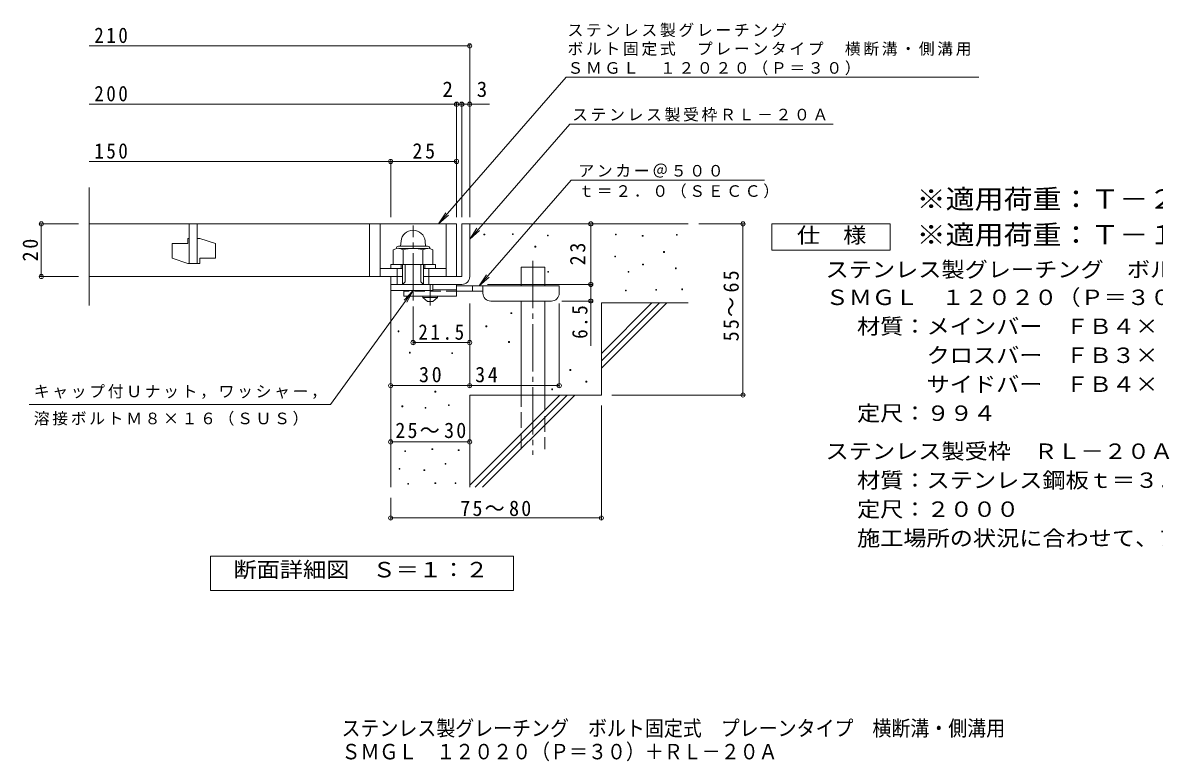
# Model space of a CAD drawing. Units: millimetres, scale not verified. Extents: x -293 to 352, y -274 to 233.
# Drawn here: x -293 to 136.7, y -274.1 to 6.4 of the extents above; entities that cross this region are included whole.
import ezdxf
from ezdxf.enums import TextEntityAlignment as Align

# ---------------------------------------------------------------- set-up
doc = ezdxf.new("R2010")
doc.units = ezdxf.units.MM
doc.header["$LTSCALE"] = 2
doc.header["$PDMODE"] = 32
doc.header["$PDSIZE"] = 1.6
for name, pattern in [('CHAIN1', [8, 5, -1, 1, -1]), ('CHAIN2', [12, 9, -1, 1, -1]), ('DASHED2', [3, 2, -1]), ('DASHED3', [4, 3, -1])]:
    doc.linetypes.add(name, pattern=pattern)
for name, color, linetype, lineweight in [('D-0', 7, 'Continuous', 9), ('D-1', 2, 'Continuous', 9), ('D-2', 3, 'Continuous', 9), ('D-4', 7, 'Continuous', 9), ('D-5', 7, 'Continuous', 9), ('D-6', 6, 'Continuous', 9), ('D-9', 4, 'Continuous', 9)]:
    doc.layers.add(name, color=color, linetype=linetype, lineweight=lineweight)
doc.layers.add('F-5_F-5ﾚｲﾔ', color=2, linetype='Continuous')
doc.styles.add('ＭＳ ゴシック', font='')
doc.styles.get('ＭＳ ゴシック').set_extended_font_data('MS Gothic')

msp = doc.modelspace()

# ---------------------------------------------------------------- linework, layer by layer
at = {"layer": 'D-0', "color": 2}
for p, q in [((-149.335, -76.572), (-149.502, -78.487)), ((-140.17, -76.572), (-140.002, -78.487)), ((-152.258, -79.854), (-152.258, -85.373)), ((-150.252, -78.487), (-139.252, -78.487)), ((-150.182, -79.273), (-139.267, -79.273)), ((-148.505, -79.854), (-148.505, -85.373)), ((-141, -79.854), (-141, -85.373)), ((-137.247, -79.854), (-137.247, -85.373)), ((-152.258, -85.373), (-137.247, -85.373))]:
    msp.add_line(p, q, dxfattribs=at)
at = {"layer": 'D-0'}
for points in [[(-117.827, -74.163), (-117.827, -73.863), (-117.527, -73.863), (-117.527, -74.163)], [(-106.999, -74.027), (-106.999, -73.727), (-106.699, -73.727), (-106.699, -74.027)], [(-93.735, -74.569), (-93.735, -74.269), (-93.435, -74.269), (-93.435, -74.569)], [(-67.883, -74.163), (-67.883, -73.863), (-67.583, -73.863), (-67.583, -74.163)], [(-57.732, -74.704), (-57.732, -74.404), (-57.432, -74.404), (-57.432, -74.704)], [(-44.739, -74.298), (-44.739, -73.998), (-44.438, -73.998), (-44.438, -74.298)], [(-98.472, -78.765), (-98.472, -78.465), (-98.172, -78.465), (-98.172, -78.765)], [(-49.611, -80.795), (-49.611, -80.495), (-49.311, -80.495), (-49.311, -80.795)], [(-68.154, -82.554), (-68.154, -82.254), (-67.854, -82.254), (-67.854, -82.554)], [(-57.597, -85.532), (-57.597, -85.232), (-57.297, -85.232), (-57.297, -85.532)], [(-93.6, -88.375), (-93.6, -88.074), (-93.3, -88.074), (-93.3, -88.375)], [(-63.146, -88.375), (-63.146, -88.074), (-62.846, -88.074), (-62.846, -88.375)], [(-45.145, -87.021), (-45.145, -86.721), (-44.845, -86.721), (-44.845, -87.021)], [(-64.093, -95.413), (-64.093, -95.113), (-63.793, -95.113), (-63.793, -95.413)], [(-52.589, -95.142), (-52.589, -94.842), (-52.289, -94.842), (-52.289, -95.142)], [(-42.708, -95.007), (-42.708, -94.707), (-42.408, -94.707), (-42.408, -95.007)], [(-107.579, -104.04), (-107.579, -103.739), (-107.279, -103.739), (-107.279, -104.04)], [(-150.464, -110.942), (-150.464, -110.642), (-150.164, -110.642), (-150.164, -110.942)], [(-117.077, -109.044), (-117.077, -108.743), (-116.777, -108.743), (-116.777, -109.044)], [(-108.488, -114.995), (-108.488, -114.695), (-108.188, -114.695), (-108.188, -114.995)], [(-146.139, -119.04), (-146.139, -118.74), (-145.839, -118.74), (-145.839, -119.04)], [(-130.034, -119.224), (-130.034, -118.924), (-129.734, -118.924), (-129.734, -119.224)], [(-85.208, -125.596), (-85.208, -125.295), (-84.908, -125.295), (-84.908, -125.596)], [(-92.111, -132.935), (-92.111, -132.634), (-91.811, -132.634), (-91.811, -132.935)], [(-79.117, -130.062), (-79.117, -129.762), (-78.817, -129.762), (-78.817, -130.062)], [(-136.43, -133.857), (-136.43, -133.556), (-136.13, -133.556), (-136.13, -133.857)], [(-149, -139.401), (-149, -139.101), (-148.7, -139.101), (-148.7, -139.401)], [(-140.168, -140.01), (-140.168, -139.71), (-139.868, -139.71), (-139.868, -140.01)], [(-131.337, -138.944), (-131.337, -138.644), (-131.037, -138.644), (-131.037, -138.944)], [(-147.934, -156.455), (-147.934, -156.155), (-147.634, -156.155), (-147.634, -156.455)], [(-137.58, -155.694), (-137.58, -155.394), (-137.28, -155.394), (-137.28, -155.694)], [(-127.606, -156.075), (-127.606, -155.775), (-127.306, -155.775), (-127.306, -156.075)], [(-150.066, -163.155), (-150.066, -162.855), (-149.766, -162.855), (-149.766, -163.155)], [(-132.555, -161.252), (-132.555, -160.952), (-132.255, -160.952), (-132.255, -161.252)], [(-140.625, -163.612), (-140.625, -163.312), (-140.325, -163.312), (-140.325, -163.612)], [(-146.792, -168.865), (-146.792, -168.565), (-146.492, -168.565), (-146.492, -168.865)], [(-136.438, -168.561), (-136.438, -168.261), (-136.138, -168.261), (-136.138, -168.561)], [(-128.824, -168.561), (-128.824, -168.261), (-128.524, -168.261), (-128.524, -168.561)]]:
    msp.add_lwpolyline(points, close=True, dxfattribs=at)
at = {"layer": 'D-0', "color": 2}
for centre, radius, start, end in [((-144.752, -76.973), 4.6, 4.99997, 175.00003), ((-150.382, -82.561), 3.294, 55.27946, 124.72072), ((-150.252, -79.387), 0.9, 90, 178.19131), ((-144.752, -91.692), 12.42, 72.41234, 107.58789), ((-139.123, -82.578), 3.308, 55.44186, 124.55795), ((-139.252, -79.387), 0.9, 1.80869, 90)]:
    msp.add_arc(centre, radius, start, end, dxfattribs=at)
at = {"layer": 'D-1', "linetype": 'CHAIN2'}
msp.add_line((-144.752, -99.055), (-144.752, -70.647), dxfattribs=at)
at = {"layer": 'D-1'}
for p, q in [((-126.252, -69.973), (-126.252, -89.973)), ((-126.252, -69.973), (-123.252, -69.973)), ((-123.252, -89.973), (-123.252, -69.973)), ((-153.252, -85.373), (-136.252, -85.373)), ((-153.252, -86.973), (-153.252, -85.373)), ((-149.252, -86.973), (-149.252, -85.373)), ((-148.752, -92.973), (-148.752, -85.373)), ((-147.752, -91.973), (-147.752, -85.373)), ((-141.752, -91.973), (-141.752, -85.373)), ((-140.752, -92.973), (-140.752, -85.373)), ((-140.252, -86.973), (-140.252, -85.373)), ((-136.252, -86.973), (-136.252, -85.373)), ((-153.252, -95.273), (-153.252, -89.973)), ((-150.752, -92.973), (-150.752, -86.973)), ((-126.252, -89.973), (-140.752, -89.973)), ((-138.752, -92.973), (-138.752, -86.973)), ((-153.252, -92.973), (-127.252, -92.973)), ((-148.752, -92.973), (-147.752, -91.973)), ((-141.752, -91.973), (-140.752, -92.973)), ((-137.252, -95.273), (-137.252, -92.973)), ((-127.252, -92.973), (-126.252, -92.973)), ((-137.252, -95.273), (-153.252, -95.273))]:
    msp.add_line(p, q, dxfattribs=at)
msp.add_arc((-126.252, -89.973), 3, 270, 0, dxfattribs=at)
at = {"layer": 'D-2'}
for p, q in [((-267.786, -101.022), (-267.786, -56.233)), ((-267.786, -69.973), (-128.252, -69.973)), ((-229.752, -69.973), (-229.752, -84.973)), ((-226.752, -84.973), (-226.752, -69.973)), ((-161.252, -69.973), (-161.252, -89.973)), ((-157.252, -69.973), (-157.252, -89.973)), ((-132.252, -69.973), (-132.252, -89.973)), ((-128.252, -69.973), (-128.252, -89.973)), ((-230.252, -75.473), (-229.752, -75.473)), ((-230.252, -75.473), (-230.252, -77.473)), ((-226.752, -75.473), (-225.752, -75.473)), ((-219.752, -77.473), (-225.752, -75.473)), ((-236.252, -77.473), (-236.252, -82.973)), ((-236.252, -77.473), (-230.252, -77.473)), ((-219.752, -77.473), (-219.752, -82.973)), ((-230.252, -84.973), (-236.252, -82.973)), ((-230.252, -84.973), (-225.752, -84.973)), ((-225.752, -82.973), (-225.752, -84.973)), ((-225.752, -82.973), (-219.752, -82.973)), ((-267.786, -89.973), (-148.752, -89.973)), ((-157.252, -86.973), (-148.752, -86.973)), ((-140.752, -86.973), (-132.252, -86.973))]:
    msp.add_line(p, q, dxfattribs=at)
at = {"layer": 'D-4'}
for p, q in [((-267.786, -2.4), (-123.252, -2.4)), ((-123.252, -67.382), (-123.252, -1.8)), ((-267.786, -24.539), (-128.252, -24.539)), ((-128.252, -67.382), (-128.252, -23.939)), ((-128.252, -24.539), (-127.252, -24.539)), ((-127.252, -24.539), (-115.72, -24.539)), ((-126.252, -67.382), (-126.252, -23.939)), ((-267.786, -46.289), (-153.252, -46.289)), ((-153.252, -67.382), (-153.252, -45.689)), ((-153.252, -46.289), (-128.252, -46.289)), ((-286.512, -69.973), (-271.786, -69.973)), ((-285.912, -69.973), (-285.912, -89.973)), ((-77.259, -92.973), (-77.259, -69.973)), ((-18.9, -69.973), (-36.252, -69.973)), ((-19.5, -69.973), (-19.5, -134.973)), ((-286.512, -89.973), (-271.786, -89.973)), ((-116.45, -92.973), (-76.659, -92.973)), ((-77.259, -92.973), (-77.259, -116.323)), ((-144.752, -101.313), (-144.752, -115.659)), ((-123.251, -132.006), (-123.251, -100.273)), ((-89.251, -132.006), (-89.251, -100.273)), ((-76.659, -99.273), (-88.251, -99.273)), ((-144.752, -115.059), (-123.252, -115.059)), ((-18.9, -134.973), (-69.252, -134.973)), ((-73.252, -182.243), (-73.252, -138.973)), ((-153.252, -152.768), (-123.252, -152.768)), ((-153.252, -182.243), (-153.252, -173.973)), ((-153.252, -181.643), (-73.252, -181.643))]:
    msp.add_line(p, q, dxfattribs=at)
msp.add_lwpolyline([(-153.251, -131.406), (-123.251, -131.406), (-89.251, -131.406)], dxfattribs=at)
for p in [(-123.252, -2.4), (-128.252, -24.539), (-126.252, -24.539), (-123.252, -24.539), (-153.252, -46.289), (-128.252, -46.289), (-285.912, -69.973), (-77.259, -69.973), (-19.5, -69.973), (-285.912, -89.973), (-77.259, -92.973), (-77.259, -99.273), (-144.752, -115.059), (-123.252, -115.059), (-153.251, -131.406), (-123.251, -131.406), (-89.251, -131.406), (-19.5, -134.973), (-153.252, -152.768), (-123.252, -152.768), (-153.252, -181.643), (-73.252, -181.643)]:
    msp.add_point(p, dxfattribs=at)
at = {"layer": 'D-5'}
for p, q in [((-86.6, -14.25), (70.084, -14.25)), ((-85.234, -32.125), (14.764, -32.125)), ((-84.719, -53.363), (-119.628, -93.473)), ((-84.719, -53.363), (-11.338, -53.363)), ((-135.1, -69.973), (-131.353, -66.662)), ((-123.252, -75.806), (-120.49, -71.638)), ((-119.628, -93.473), (-116.866, -89.305)), ((-119.628, -93.473), (-115.882, -90.162)), ((-176.1, -138.506), (-144.752, -95.273)), ((-144.752, -95.273), (-148.191, -98.903)), ((-144.752, -95.273), (-147.134, -99.669)), ((-176.1, -138.506), (-290.474, -138.506))]:
    msp.add_line(p, q, dxfattribs=at)
for points in [[(-86.6, -14.25), (-135.1, -69.973), (-132.337, -65.805)], [(-85.234, -32.125), (-123.252, -75.806), (-119.506, -72.495)]]:
    msp.add_lwpolyline(points, dxfattribs=at)
for points in [[(-8.539, -79.973), (-8.539, -69.973), (36.461, -69.973), (36.461, -79.973)], [(-221.651, -209.161), (-221.651, -196.161), (-106.651, -196.161), (-106.651, -209.161)], [(-221.651, -209.161), (-221.651, -196.161), (-106.651, -196.161), (-106.651, -209.161)]]:
    msp.add_lwpolyline(points, close=True, dxfattribs=at)
at = {"layer": 'D-6'}
for p, q in [((-123.252, -69.973), (-40.252, -69.973)), ((-103.751, -93.473), (-103.751, -86.473)), ((-103.751, -86.473), (-94.751, -86.473)), ((-94.751, -93.473), (-94.751, -86.473)), ((-153.252, -92.973), (-153.252, -169.973)), ((-103.751, -134.973), (-103.751, -99.273)), ((-94.751, -134.973), (-94.751, -99.273)), ((-73.252, -119.175), (-54.05, -99.973)), ((-73.252, -99.973), (-40.252, -99.973)), ((-73.252, -122.003), (-51.222, -99.973)), ((-73.252, -99.973), (-73.252, -134.973)), ((-73.252, -124.831), (-48.394, -99.973)), ((-123.252, -134.973), (-123.252, -169.973)), ((-123.252, -134.973), (-73.252, -134.973)), ((-123.252, -169.175), (-89.05, -134.973)), ((-121.222, -169.973), (-86.222, -134.973)), ((-118.394, -169.973), (-83.394, -134.973))]:
    msp.add_line(p, q, dxfattribs=at)
at = {"layer": 'D-6', "linetype": 'CHAIN2'}
msp.add_line((-99.251, -84.01), (-99.251, -157.639), dxfattribs=at)
at = {"layer": 'D-6', "linetype": 'DASHED3'}
for p, q in [((-103.751, -155.473), (-103.751, -134.973)), ((-94.751, -134.973), (-94.751, -155.473))]:
    msp.add_line(p, q, dxfattribs=at)
at = {"layer": 'D-9', "color": 3}
for p, q in [((-128.251, -92.973), (-148.251, -92.973)), ((-128.251, -92.973), (-128.251, -97.473)), ((-148.251, -95.273), (-148.251, -97.473)), ((-128.251, -97.473), (-148.251, -97.473)), ((-128.251, -94.973), (-137.252, -94.973))]:
    msp.add_line(p, q, dxfattribs=at)
at = {"layer": 'D-9', "linetype": 'CHAIN1'}
msp.add_line((-138.251, -101.021), (-138.251, -92.973), dxfattribs=at)
at = {"layer": 'D-9'}
for p, q in [((-89.251, -93.473), (-128.251, -93.473)), ((-122.251, -95.473), (-122.251, -93.473)), ((-118.251, -96.273), (-118.251, -93.473)), ((-89.251, -96.273), (-89.251, -93.473)), ((-118.246, -95.473), (-128.251, -95.473)), ((-115.251, -99.273), (-92.251, -99.273))]:
    msp.add_line(p, q, dxfattribs=at)
at = {"layer": 'D-9', "color": 3, "linetype": 'DASHED2'}
msp.add_line((-128.251, -95.473), (-148.251, -95.473), dxfattribs=at)
at = {"layer": 'D-9', "color": 2}
for p, q in [((-141.001, -97.973), (-141.001, -97.473)), ((-141.001, -97.973), (-139.251, -99.472)), ((-141.001, -97.973), (-135.501, -97.973)), ((-137.251, -99.472), (-135.501, -97.973)), ((-135.501, -97.973), (-135.501, -97.473)), ((-139.251, -99.472), (-137.251, -99.472))]:
    msp.add_line(p, q, dxfattribs=at)
at = {"layer": 'D-9'}
for centre, start, end in [((-115.251, -96.273), 180, 270), ((-92.251, -96.273), 270, 0)]:
    msp.add_arc(centre, 3, start, end, dxfattribs=at)

# ---------------------------------------------------------------- texts
at = {"layer": 'D-4', "color": 2, "style": 'ＭＳ ゴシック'}
for s, p in [('2', (-133.62, -23.539)), ('3', (-120.592, -23.539))]:
    msp.add_text(s, height=5.865, dxfattribs=at).set_placement(p, align=Align.BOTTOM_LEFT)
at = {"layer": 'D-4', "color": 2, "char_height": 5.865, "attachment_point": 7, "style": 'ＭＳ ゴシック'}
for s, insert in [('\\T1.27;\\W0.9;210', (-265.786, -1.389)), ('\\T1.27;\\W0.9;200', (-265.786, -23.529)), ('\\T1.27;\\W0.9;150', (-265.786, -45.289)), ('\\T1.27;\\W0.95;25', (-145.002, -45.289)), ('\\T1.28;\\W0.9;21.5', (-142.752, -114.059)), ('\\T1.27;\\W0.95;30', (-142.501, -130.206)), ('\\T1.27;\\W0.95;34', (-121.177, -130.206)), ('\\T1.22;\\W0.95;25～30', (-151.502, -151.386)), ('\\T1.22;\\W0.95;75～80', (-126.826, -180.99))]:
    msp.add_mtext(s, dxfattribs=dict(at, insert=insert))
at = {"layer": 'D-4', "color": 2, "char_height": 5.865, "attachment_point": 7, "rotation": 90, "style": 'ＭＳ ゴシック'}
for s, insert in [('\\T1.27;\\W0.95;20', (-287.112, -84.223)), ('\\T1.27;\\W0.95;23', (-79.259, -85.723)), ('\\T1.22;\\W0.95;55～65', (-21.021, -114.574)), ('\\T1.27;\\W0.9;6.5', (-78.459, -113.612))]:
    msp.add_mtext(s, dxfattribs=dict(at, insert=insert))
at = {"layer": 'D-5', "color": 3, "style": 'ＭＳ ゴシック', "width": 1.1}
for s, p in [('※適用荷重：Ｔ－２（横断溝用）', (46.461, -66.416)), ('※適用荷重：Ｔ－１４（側溝用）', (46.461, -79.973))]:
    msp.add_text(s, height=7.331, dxfattribs=at).set_placement(p, align=Align.BOTTOM_LEFT)
at = {"layer": 'D-5', "color": 2, "style": 'ＭＳ ゴシック', "width": 1.1}
for s, p in [('仕\u3000様', (0.961, -78.973)), ('ステンレス製グレーチング\u3000ボルト固定式\u3000プレーンタイプ\u3000横断溝・側溝用', (11.879, -92.007)), ('ＳＭＧＬ\u3000１２０２０（Ｐ＝３０）', (11.879, -102.559)), ('材質：メインバー\u3000ＦＢ４×２０（ＳＵＳ３０４）', (23.821, -113.559)), ('\u3000\u3000\u3000クロスバー\u3000ＦＢ３×１５（ＳＵＳ３０４）', (23.821, -124.559)), ('\u3000\u3000\u3000サイドバー\u3000ＦＢ４×２０（ＳＵＳ３０４）', (23.821, -135.559)), ('定尺：９９４', (23.821, -146.559)), ('ステンレス製受枠\u3000ＲＬ－２０Ａ', (11.879, -161.002)), ('材質：ステンレス鋼板ｔ＝３．０（ＳＵＳ３０４）', (23.821, -172.002)), ('定尺：２０００', (23.821, -183.002)), ('施工場所の状況に合わせて、アンカーをプライヤー等で折り曲げてご使用ください。', (23.821, -194.002)), ('断面詳細図\u3000Ｓ＝１：２', (-212.966, -205.967)), ('断面詳細図\u3000Ｓ＝１：２', (-212.966, -205.967))]:
    msp.add_text(s, height=5.865, dxfattribs=at).set_placement(p, align=Align.BOTTOM_LEFT)
at = {"layer": 'D-5', "char_height": 4.399, "attachment_point": 7, "style": 'ＭＳ ゴシック'}
for s, insert in [('\\T1.17;ステンレス製グレーチング', (-86.119, 0.898)), ('\\T1.17;ボルト固定式\u3000プレーンタイプ\u3000横断溝・側溝用', (-86.119, -6.218)), ('\\T1.17;ＳＭＧＬ\u3000１２０２０（Ｐ＝３０）', (-86.119, -13.545)), ('\\T1.17;ステンレス製受枠ＲＬ－２０Ａ', (-84.357, -31.173)), ('\\T1.17;アンカー＠５００', (-81.99, -52.431)), ('\\T1.17;ｔ＝２．０（ＳＥＣＣ）', (-81.99, -60.295)), ('\\T1.17;キャップ付Ｕナット，ワッシャー，', (-288.787, -136.429)), ('\\T1.17;溶接ボルトＭ８×１６（ＳＵＳ）', (-288.787, -146.634))]:
    msp.add_mtext(s, dxfattribs=dict(at, insert=insert))
at = {"layer": 'F-5_F-5ﾚｲﾔ', "style": 'ＭＳ ゴシック', "width": 0.9}
for s, p in [('ステンレス製グレーチング\u3000ボルト固定式\u3000プレーンタイプ\u3000横断溝・側溝用', (-171.93, -266.172)), ('ＳＭＧＬ\u3000１２０２０（Ｐ＝３０）＋ＲＬ－２０Ａ', (-171.93, -275.061))]:
    msp.add_text(s, height=5.865, dxfattribs=at).set_placement(p, align=Align.BOTTOM_LEFT)

doc.saveas('drawing.dxf')
